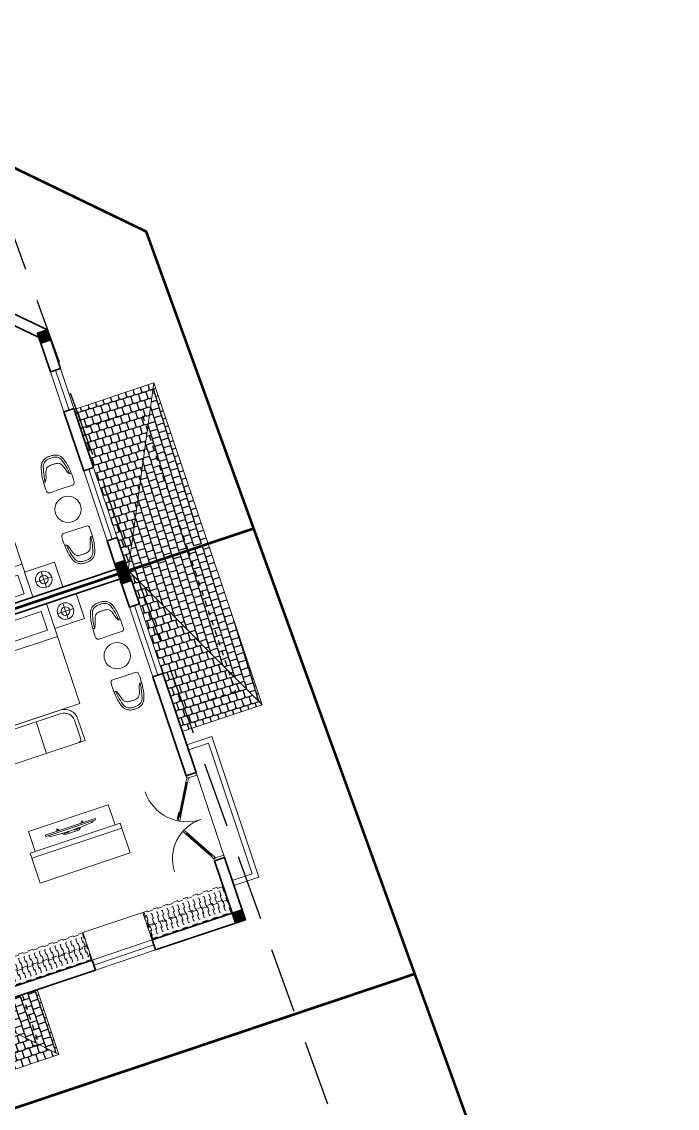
# Model space of a CAD drawing. Header units: metres. Extents: x 568332 to 569219, y 2065964 to 2066430.
# Drawn here: x 568606.24 to 568618.7, y 2066206.77 to 2066227.43 of the extents above; entities that cross this region are included whole.
import ezdxf

# ---------------------------------------------------------------- set-up
doc = ezdxf.new("R2010")
doc.units = ezdxf.units.M
for name, pattern in [('$AUDIT_BAD_LTYPE2', [0]), ('CENTER', [2, 1.25, -0.25, 0.25, -0.25]), ('HIDDEN', [0.375, 0.25, -0.125]), ('X-5M-G-MB PHONGNGU$0$HIDDEN2', [0.1875, 0.125, -0.0625])]:
    doc.linetypes.add(name, pattern=pattern)
doc.layers.get('0').update_dxf_attribs({"linetype": 'CONTINUOUS'})
doc.layers.get('DEFPOINTS').update_dxf_attribs({"linetype": 'CONTINUOUS'})
for name, color, linetype, lineweight in [('-CENTER', 143, 'CENTER', 13), ('-CONCRETE', 1, 'CONTINUOUS', 35), ('-DIM', 9, 'CONTINUOUS', 13), ('-DOOR', 137, 'CONTINUOUS', 9), ('-FURNITURE', 46, 'CONTINUOUS', 9), ('-LINE1', 7, 'CONTINUOUS', 18), ('-WALL', 4, 'CONTINUOUS', 35)]:
    doc.layers.add(name, color=color, linetype=linetype, lineweight=lineweight)
for name, color, linetype in [('-RANH GIOI LO DAT', 12, 'CONTINUOUS'), ('13. NET HATCH', 252, 'CONTINUOUS'), ('APOLIC', 7, 'CONTINUOUS'), ('RANHGIOI', 2, 'HIDDEN')]:
    doc.layers.add(name, color=color, linetype=linetype)

# ---------------------------------------------------------------- blocks, each defined once
blk = doc.blocks.new('M20-T3')
at = {"layer": '-RANH GIOI LO DAT', "linetype": 'HIDDEN', "ltscale": 10, "const_width": 50}
blk.add_lwpolyline([(203516.3080997267, -237347.9191300115), (203516.3080994497, -217450.0210505533), (194516.3080990616, -217450.0210510478), (194516.3080996623, -237557.3093531625)], close=True, dxfattribs=at)
blk = doc.blocks.new('A$C8a974c9c')
for p, q in [((1750.087982669494, 2957.416116623174), (1750.087982669657, 2642.58393779996)), ((1592.671893257969, 2800.000027211493), (1907.504072081182, 2800.000027211652)), ((1342.999452652235, 2500.000027214177), (1342.999452652119, 700.000027214177)), ((1750.087982669345, 242.5839378051005), (1750.087982669549, 557.4161166283138)), ((1592.67189325784, 400.0000272168018), (1907.504072081053, 400.0000272166017))]:
    blk.add_line(p, q)
for points in [[(1999.999452652235, 3100.000027209127), (1500.176512686827, 3100.000027209127), (1500.176512686827, 2500.000027214177), (1999.999452652235, 2500.000027214177)], [(1890.999452652235, 2360.000027214177), (1514.499452652235, 2360.000027214177), (1514.499452652148, 1642.500027214177), (1890.999452652148, 1642.500027214177)], [(1890.99945265209, 840.000027214177), (1514.49945265209, 840.000027214177), (1514.499452652148, 1557.500027214177), (1890.999452652148, 1557.500027214177)], [(1999.999452652119, 100.0000272192265), (1500.17651268671, 100.0000272192265), (1500.17651268671, 700.000027214177), (1999.999452652119, 700.000027214177)]]:
    blk.add_lwpolyline(points, close=True)
blk.add_lwpolyline([(1999.999452652235, 2500.000027214177), (-0.0005473477649502456, 2500.000027214177), (-0.0005473478813655674, 700.000027214177), (1999.999452652119, 700.000027214177), (1999.999452652235, 2500.000027214177)])
for centre, radius in [((1750.087982669561, 2800.000027211581), 157.4160894116067), ((1750.087982669561, 2800.000027211581), 82.41608941160666), ((1750.087982669432, 400.0000272166926), 157.4160894116067), ((1750.087982669432, 400.0000272166926), 82.41608941160666)]:
    blk.add_circle(centre, radius)
blk = doc.blocks.new('*U243')
at = {"linetype": 'X-5M-G-MB PHONGNGU$0$HIDDEN2'}
for points in [[(0, 600.0000000004657), (0, 0), (1770.284615649283, -6.119996167311137e-10), (1770.284615649283, 599.9999999998537)], [(1750.284615649283, 579.9996613717803), (1750.284615649283, 19.99966137178044), (20, 20.00000000046566), (20, 580.0000000004657)], [(1750.284615649283, 286.6991212948625), (1750.284615649283, 313.0991212947693), (20, 313.0991212953813), (19.99999859370291, 286.6991212952417)], [(113.7817614636733, 319.1750910408318), (109.4317788550979, 319.1750910408318), (109.4317788550979, 280.441767644881), (113.7817614636733, 280.441767644881)], [(227.7817614636733, 319.1750910407849), (223.4317788550979, 319.1750910407849), (223.4317788550979, 280.4417676448341), (227.7817614636733, 280.4417676448341)], [(341.7817614636733, 319.175091040738), (337.4317788550979, 319.175091040738), (337.4317788550979, 280.4417676447872), (341.7817614636733, 280.4417676447872)], [(455.7817614636733, 319.1750910406911), (451.4317788550979, 319.1750910406911), (451.4317788550979, 280.4417676447403), (455.7817614636733, 280.4417676447403)], [(569.7817614636733, 319.1750910406442), (565.431778855098, 319.1750910406442), (565.431778855098, 280.4417676446934), (569.7817614636733, 280.4417676446934)], [(683.7817614636732, 319.1750910405973), (679.4317788550978, 319.1750910405973), (679.4317788550978, 280.4417676446465), (683.7817614636732, 280.4417676446465)], [(797.7817614636732, 319.1750910405504), (793.4317788550978, 319.1750910405504), (793.4317788550978, 280.4417676445996), (797.7817614636732, 280.4417676445996)], [(911.7817614636732, 319.1750910405035), (907.4317788550978, 319.1750910405035), (907.4317788550978, 280.4417676445527), (911.7817614636732, 280.4417676445527)], [(1025.781761463673, 319.1750910404566), (1021.431778855098, 319.1750910404566), (1021.431778855098, 280.4417676445057), (1025.781761463673, 280.4417676445057)], [(1139.781761463673, 319.1750910404097), (1135.431778855098, 319.1750910404097), (1135.431778855098, 280.4417676444588), (1139.781761463673, 280.4417676444588)], [(1253.781761463673, 319.1750910403628), (1249.431778855098, 319.1750910403628), (1249.431778855098, 280.4417676444119), (1253.781761463673, 280.4417676444119)], [(1367.781761463673, 319.1750910403159), (1363.431778855098, 319.1750910403159), (1363.431778855098, 280.441767644365), (1367.781761463673, 280.441767644365)], [(1481.781761463673, 319.175091040269), (1477.431778855098, 319.175091040269), (1477.431778855098, 280.4417676443181), (1481.781761463673, 280.4417676443181)], [(1595.781761463673, 319.175091040222), (1591.431778855098, 319.175091040222), (1591.431778855098, 280.4417676442712), (1595.781761463673, 280.4417676442712)], [(1709.781761463673, 319.1750910401751), (1705.431778855098, 319.1750910401751), (1705.431778855098, 280.4417676442243), (1709.781761463673, 280.4417676442243)]]:
    blk.add_lwpolyline(points, close=True, dxfattribs=at)
for points in [[(122.2409142897814, 313.1103512093413), (122.2409142897814, 515.2497102723445), (100.1765458012815, 515.2497102723445), (100.1765458012815, 313.1103512093413)], [(236.2409142897814, 313.1103512092944), (236.2409142897814, 515.2497102722975), (214.1765458012815, 515.2497102722975), (214.1765458012815, 313.1103512092944)], [(350.2409142897814, 313.1103512092475), (350.2409142897814, 515.2497102722507), (328.1765458012815, 515.2497102722507), (328.1765458012815, 313.1103512092475)], [(464.2409142897813, 313.1103512092006), (464.2409142897813, 515.2497102722037), (442.1765458012814, 515.2497102722037), (442.1765458012814, 313.1103512092006)], [(578.2409142897814, 313.1103512091537), (578.2409142897814, 515.2497102721569), (556.1765458012815, 515.2497102721569), (556.1765458012815, 313.1103512091537)], [(692.2409142897812, 313.1103512091068), (692.2409142897812, 515.24971027211), (670.1765458012813, 515.24971027211), (670.1765458012813, 313.1103512091068)], [(806.2409142897812, 313.1103512090599), (806.2409142897812, 515.249710272063), (784.1765458012813, 515.249710272063), (784.1765458012813, 313.1103512090599)], [(920.2409142897812, 313.110351209013), (920.2409142897812, 515.2497102720162), (898.1765458012813, 515.2497102720162), (898.1765458012813, 313.110351209013)], [(1034.240914289781, 313.1103512089661), (1034.240914289781, 515.2497102719692), (1012.176545801281, 515.2497102719692), (1012.176545801281, 313.1103512089661)], [(1148.240914289781, 313.1103512089192), (1148.240914289781, 515.2497102719224), (1126.176545801281, 515.2497102719224), (1126.176545801281, 313.1103512089192)], [(1262.240914289781, 313.1103512088723), (1262.240914289781, 515.2497102718754), (1240.176545801281, 515.2497102718754), (1240.176545801281, 313.1103512088723)], [(1376.240914289781, 313.1103512088254), (1376.240914289781, 515.2497102718285), (1354.176545801281, 515.2497102718285), (1354.176545801281, 313.1103512088254)], [(1490.240914289781, 313.1103512087785), (1490.240914289781, 515.2497102717816), (1468.176545801281, 515.2497102717816), (1468.176545801281, 313.1103512087785)], [(1604.240914289781, 313.1103512087315), (1604.240914289781, 515.2497102717347), (1582.176545801281, 515.2497102717347), (1582.176545801281, 313.1103512087315)], [(1718.240914289781, 313.1103512086846), (1718.240914289781, 515.2497102716878), (1696.176545801281, 515.2497102716878), (1696.176545801281, 313.1103512086846)], [(100.1765458012815, 286.7103512094345), (100.1765458012815, 92.0852110228024), (122.2409142897814, 92.0852110228024), (122.2409142897814, 286.7103512094345)], [(214.1765458012815, 286.7103512093876), (214.1765458012815, 92.08521102275549), (236.2409142897814, 92.08521102275549), (236.2409142897814, 286.7103512093876)], [(328.1765458012815, 286.7103512093407), (328.1765458012815, 92.08521102270858), (350.2409142897814, 92.08521102270858), (350.2409142897814, 286.7103512093407)], [(442.1765458012814, 286.7103512092938), (442.1765458012814, 92.08521102266168), (464.2409142897813, 92.08521102266168), (464.2409142897813, 286.7103512092938)], [(556.1765458012815, 286.7103512092469), (556.1765458012815, 92.08521102261477), (578.2409142897814, 92.08521102261477), (578.2409142897814, 286.7103512092469)], [(670.1765458012813, 286.7103512092), (670.1765458012813, 92.08521102256786), (692.2409142897812, 92.08521102256786), (692.2409142897812, 286.7103512092)], [(784.1765458012813, 286.7103512091531), (784.1765458012813, 92.08521102252095), (806.2409142897812, 92.08521102252095), (806.2409142897812, 286.7103512091531)], [(898.1765458012813, 286.7103512091062), (898.1765458012813, 92.08521102247404), (920.2409142897812, 92.08521102247404), (920.2409142897812, 286.7103512091062)], [(1012.176545801281, 286.7103512090592), (1012.176545801281, 92.08521102242715), (1034.240914289781, 92.08521102242715), (1034.240914289781, 286.7103512090592)], [(1126.176545801281, 286.7103512090123), (1126.176545801281, 92.08521102238024), (1148.240914289781, 92.08521102238024), (1148.240914289781, 286.7103512090123)], [(1240.176545801281, 286.7103512089654), (1240.176545801281, 92.08521102233333), (1262.240914289781, 92.08521102233333), (1262.240914289781, 286.7103512089654)], [(1354.176545801281, 286.7103512089186), (1354.176545801281, 92.08521102228642), (1376.240914289781, 92.08521102228642), (1376.240914289781, 286.7103512089186)], [(1468.176545801281, 286.7103512088717), (1468.176545801281, 92.0852110222395), (1490.240914289781, 92.0852110222395), (1490.240914289781, 286.7103512088717)], [(1582.176545801281, 286.7103512088247), (1582.176545801281, 92.0852110221926), (1604.240914289781, 92.0852110221926), (1604.240914289781, 286.7103512088247)], [(1696.176545801281, 286.7103512087778), (1696.176545801281, 92.0852110221457), (1718.240914289781, 92.0852110221457), (1718.240914289781, 286.7103512087778)]]:
    blk.add_lwpolyline(points, dxfattribs=at)
blk = doc.blocks.new('A$C424D5770')
at = {"layer": '-FURNITURE'}
blk.add_line((70.00063380098436, 769.8614636488492), (700.0012267573038, 769.861463410547), dxfattribs=at)
for points in [[(0.0006336262740660459, 269.9992703502066), (0.0006339756946545094, 1269.723656995484, -0.414213562383414), (270.0006340710097, 1539.7236569097), (700.0012270177831, 1539.723656726594), (700.0012264967954, -0.0007299187273019925), (270.0006335285434, -0.0007297355768969283, -0.4142135623627453)], [(70.00063362627407, 269.9992703279713), (70.00063397569465, 1269.723656973249, -0.4142135623834242), (270.0006340463005, 1469.7236569097), (650.001226997294, 1469.723656750852, -0.4142135623627659), (700.0012269796571, 1419.723656734961), (700.0012265349214, 119.9992700896546, -0.4142135623834403), (650.0012265172554, 69.99927010554529), (270.0006335556682, 69.9992702644231, -0.4142135623627457)]]:
    blk.add_lwpolyline(points, format="xyb", close=True, dxfattribs=at)
blk = doc.blocks.new('A$C4D045CFB')
at = {"layer": '13. NET HATCH'}
h = blk.add_hatch(dxfattribs=at)
h.set_pattern_fill('MAIGO-12', color=256, scale=300, angle=180)
h.set_pattern_definition([(180, (-90, 1.102182119232618e-14), (-75.00000000000001, -150), [120, -30, 120, -30]), (270, (-75, -14.99999999999999), (74.99999999999997, -150), [135, -165]), (225, (-60, 7.34788079488412e-15), (-75.00000000142688, -150.0000000028537), [21.213203436, -403.0508652]), (315, (-90, 1.102182119232618e-14), (75.00000000142684, -150.0000000028537), [21.213203436, -403.0508652])])
h.paths.add_polyline_path([(1299.999119955668, 6100.494044825784), (1299.953723877203, 5215.284894083044), (1299.999119955668, 5229.592269479996), (1299.999119955668, 4500.000660992693), (-0.0008800443320069462, 6100.494044825784)])
h = blk.add_hatch(dxfattribs=at)
h.set_pattern_fill('MAIGO-12', color=256, scale=300, angle=270)
h.set_pattern_definition([(270, (-1.653273178848927e-14, -90), (150, -75.00000000000003), [120, -30, 120, -30]), (0, (14.99999999999999, -75), (150, 74.99999999999996), [135, -165]), (315, (-1.102182119232618e-14, -60), (150.0000000028537, -75.0000000014269), [21.213203436, -403.0508652]), (45, (-1.653273178848927e-14, -90), (150.0000000028537, 75.00000000142683), [21.213203436, -403.0508652])])
h.paths.add_polyline_path([(-0.0008800443320069462, 6100.494044825784), (1299.999119955668, 4500.000660992693), (1299.999119955668, 1300.000660992693), (-0.0008800443320069462, 0.000660992693156004)])
h = blk.add_hatch(dxfattribs=at)
h.set_pattern_fill('MAIGO-12', color=256, scale=300)
h.set_pattern_definition([(0, (90, 0), (75, 150), [120, -30, 120, -30]), (90, (75, 15), (-74.99999999999999, 150), [135, -165]), (45, (60, 0), (75.00000000142687, 150.0000000028537), [21.213203436, -403.0508652]), (135, (90, 0), (-75.00000000142686, 150.0000000028537), [21.213203436, -403.0508652])])
h.paths.add_polyline_path([(1299.999119955668, 1300.000660992693), (1299.999119955668, 0.000660992693156004), (-0.0008800443320069462, 0.000660992693156004)])
at = {"layer": '-LINE1'}
for p, q in [((-0.0008800443320069462, 0.000660992693156004), (-0.0008800443320069462, 6100.494044825784)), ((-0.0008800443320069462, 6100.494044825784), (1299.999119955668, 6100.494044825784)), ((-0.0008800443320069462, 6100.494044825784), (1299.999119955668, 4500.000660992693)), ((-0.0008800443320069462, 0.000660992693156004), (1299.999119955668, 1300.000660992693)), ((1299.999119955668, 0.000660992693156004), (-0.0008800443320069462, 0.000660992693156004))]:
    blk.add_line(p, q, dxfattribs=at)
at = {"layer": 'DEFPOINTS', "linetype": 'HIDDEN', "ltscale": 5}
blk.add_lwpolyline([(1299.999119955668, 300.0006609926932), (299.999119955668, 300.0006609926932), (299.999119955668, 5800.494044825784), (1299.999119955668, 5800.494044825784)], close=True, dxfattribs=at)
blk = doc.blocks.new('XR.MB.LM123$0$tvi 1')
blk.add_lwpolyline([(28.54445810673496, -2.291926648467779e-10), (28.54445810673496, -999.9999999999964), (-7.275957614183426e-12, -1000), (0, 0)], close=True)
for points in [[(28.54445810680045, -50.31958968611434), (52.37372755713295, -80.86315460130209)], [(-24.09820395050338, -235.5599978379832), (-39.09879504836863, -251.7939635238108)], [(0, -284.7849796677438), (-39.09879504836863, -251.7939635238108)], [(0, -255.9952397129928), (-24.09820395050338, -235.5599978379832)], [(69.66229681991535, -315.0836646851385), (111.1934016081432, -350.2927865858655), (111.193401608034, -649.712917566063), (69.68611289083492, -684.9110379843005)], [(89.09002233762294, -445.7449799550195), (89.09002233762294, -359.9578938602899), (70.91298945683957, -344.6203678706661)], [(89.09002233768115, -554.2550200447404), (89.09002233773936, -640.0421061392371), (70.91298945678864, -655.3796321293303)], [(89.09002233762294, -445.7449799550195), (73.49991829216015, -445.7449799550232)], [(89.09002233768115, -554.2550200447404), (73.49991829216015, -554.2550200447404)], [(0, -715.2150203320198), (-39.09879504836863, -748.2060364759491)], [(-24.09820395050338, -764.4400021620095), (-39.09879504836863, -748.2060364759491)], [(0, -744.004760287), (-24.09820395050338, -764.4400021620095)], [(28.54445810674224, -949.680410313882), (52.37372755713295, -919.1368453984578)]]:
    blk.add_lwpolyline(points)
blk.add_arc((-4025.16618952866, -499.9999999999964), 4099.025185406737, 354.1310878512652, 5.868912148527433)
blk = doc.blocks.new('*U236')
at = {"ltscale": 0.3}
for points in [[(1072.650000000008, 0, 0.4142135623730951), (50, 1022.650000000007, 0.4142135623730951)], [(1072.650000000008, 0, -0.4142135623730951), (2040.999999999975, 968.3499999999674, -0.4142135623730951)]]:
    blk.add_lwpolyline(points, format="xyb", dxfattribs=at)
for points in [[(743.5512405761258, 433.0652498935575), (890.4458856017206, 517.8749127415991), (904.5808294097276, 493.392471904), (880.0983885721537, 479.2575280960076), (868.790433525751, 498.8434807660818), (746.3782293377301, 428.1687617260326)], [(0, 0), (50, 0), (50, -40), (60, -40), (60, -245.9999999543969), (0, -245.9999999543969)], [(2090.999999999975, 0), (2040.999999999975, 0), (2040.999999999975, -40), (2030.999999999975, -40), (2030.999999999975, -245.9999999543969), (2090.999999999975, -245.9999999543969)]]:
    blk.add_lwpolyline(points, close=True)
for points in [[(849.0383388017187, 461.3250000000038), (869.0383388017187, 426.6839838486262), (955.6408791801625, 476.6839838486263), (935.6408791801625, 511.3250000000038), (849.0383388017187, 461.3250000000038)], [(851.5549456558338, 462.7779636446716), (136.6025403784439, 50.00000000000001)], [(1288.986840623786, 434.1749999999836), (1268.986840623786, 399.5339838486062), (1182.384300245342, 449.5339838486062), (1202.384300245342, 484.1749999999836), (1288.986840623786, 434.1749999999836)], [(1286.470233769671, 435.6279636446514), (1954.397459621531, 50)], [(136.6025403784439, 50.00000000000001), (156.6025403784439, 15.35898384862247), (70, -34.64101615137755), (50, 0), (136.6025403784439, 50.00000000000001)], [(1954.397459621531, 50), (1934.397459621531, 15.35898384862253), (2020.999999999975, -34.64101615137747), (2040.999999999975, 0), (1954.397459621531, 50)]]:
    blk.add_lwpolyline(points)
at = {"layer": 'APOLIC', "linetype": '$AUDIT_BAD_LTYPE2'}
for p, q in [((146.6025403784439, 32.67949192431124), (859.0383388017187, 444.0044919243149)), ((869.0383388017187, 426.6839838486262), (156.6025403784439, 15.35898384862247)), ((1268.986840623786, 399.5339838486062), (1934.397459621531, 15.35898384862253)), ((1944.397459621531, 32.67949192431115), (1278.986840623786, 416.8544919242948))]:
    blk.add_line(p, q, dxfattribs=at)
blk = doc.blocks.new('A$C5C575821')
at = {"layer": '-CONCRETE'}
h = blk.add_hatch(color=256, dxfattribs=at)
h.dxf.hatch_style = 1
h.paths.add_polyline_path([(-0.00237559899687767, 200.0000000000146), (-0.00237559899687767, 1.455191522836685e-11), (199.9976244010031, 1.455191522836685e-11), (199.9976244010031, 200.0000000000146)])
blk.add_lwpolyline([(-0.00237559899687767, 1.455191522836685e-11), (199.9976244010031, 1.455191522836685e-11), (199.9976244010031, 200.0000000000146), (-0.00237559899687767, 200.0000000000146)], close=True, dxfattribs=at)
blk = doc.blocks.new('*U245')
at = {"linetype": 'X-5M-G-MB PHONGNGU$0$HIDDEN2'}
for points in [[(0, 600.0000000004657), (0, 0), (1751.034529141855, -6.040788281548473e-10), (1751.034529141855, 599.9999999998615)], [(1731.034529141855, 579.9996613717882), (1731.034529141855, 19.99966137178837), (20, 20.00000000046566), (20, 580.0000000004657)], [(1731.034529141855, 286.6991212948705), (1731.034529141855, 313.0991212947773), (20, 313.0991212953813), (19.99999859370291, 286.6991212952417)], [(113.7817614636733, 319.1750910408318), (109.4317788550979, 319.1750910408318), (109.4317788550979, 280.441767644881), (113.7817614636733, 280.441767644881)], [(227.7817614636733, 319.1750910407849), (223.4317788550979, 319.1750910407849), (223.4317788550979, 280.4417676448341), (227.7817614636733, 280.4417676448341)], [(341.7817614636733, 319.175091040738), (337.4317788550979, 319.175091040738), (337.4317788550979, 280.4417676447872), (341.7817614636733, 280.4417676447872)], [(455.7817614636733, 319.1750910406911), (451.4317788550979, 319.1750910406911), (451.4317788550979, 280.4417676447403), (455.7817614636733, 280.4417676447403)], [(569.7817614636733, 319.1750910406442), (565.431778855098, 319.1750910406442), (565.431778855098, 280.4417676446934), (569.7817614636733, 280.4417676446934)], [(683.7817614636733, 319.1750910405973), (679.431778855098, 319.1750910405973), (679.431778855098, 280.4417676446465), (683.7817614636733, 280.4417676446465)], [(797.7817614636733, 319.1750910405504), (793.431778855098, 319.1750910405504), (793.431778855098, 280.4417676445996), (797.7817614636733, 280.4417676445996)], [(911.7817614636733, 319.1750910405035), (907.431778855098, 319.1750910405035), (907.431778855098, 280.4417676445527), (911.7817614636733, 280.4417676445527)], [(1025.781761463673, 319.1750910404566), (1021.431778855098, 319.1750910404566), (1021.431778855098, 280.4417676445057), (1025.781761463673, 280.4417676445057)], [(1139.781761463673, 319.1750910404097), (1135.431778855098, 319.1750910404097), (1135.431778855098, 280.4417676444588), (1139.781761463673, 280.4417676444588)], [(1253.781761463673, 319.1750910403628), (1249.431778855098, 319.1750910403628), (1249.431778855098, 280.4417676444119), (1253.781761463673, 280.4417676444119)], [(1367.781761463673, 319.1750910403159), (1363.431778855098, 319.1750910403159), (1363.431778855098, 280.441767644365), (1367.781761463673, 280.441767644365)], [(1481.781761463673, 319.175091040269), (1477.431778855098, 319.175091040269), (1477.431778855098, 280.4417676443181), (1481.781761463673, 280.4417676443181)], [(1595.781761463673, 319.175091040222), (1591.431778855098, 319.175091040222), (1591.431778855098, 280.4417676442712), (1595.781761463673, 280.4417676442712)], [(1709.781761463673, 319.1750910401751), (1705.431778855098, 319.1750910401751), (1705.431778855098, 280.4417676442243), (1709.781761463673, 280.4417676442243)]]:
    blk.add_lwpolyline(points, close=True, dxfattribs=at)
for points in [[(122.2409142897814, 313.1103512093413), (122.2409142897814, 515.2497102723445), (100.1765458012815, 515.2497102723445), (100.1765458012815, 313.1103512093413)], [(236.2409142897814, 313.1103512092944), (236.2409142897814, 515.2497102722975), (214.1765458012815, 515.2497102722975), (214.1765458012815, 313.1103512092944)], [(350.2409142897814, 313.1103512092475), (350.2409142897814, 515.2497102722507), (328.1765458012815, 515.2497102722507), (328.1765458012815, 313.1103512092475)], [(464.2409142897814, 313.1103512092006), (464.2409142897814, 515.2497102722037), (442.1765458012815, 515.2497102722037), (442.1765458012815, 313.1103512092006)], [(578.2409142897814, 313.1103512091537), (578.2409142897814, 515.2497102721569), (556.1765458012815, 515.2497102721569), (556.1765458012815, 313.1103512091537)], [(692.2409142897814, 313.1103512091068), (692.2409142897814, 515.24971027211), (670.1765458012815, 515.24971027211), (670.1765458012815, 313.1103512091068)], [(806.2409142897814, 313.1103512090599), (806.2409142897814, 515.249710272063), (784.1765458012815, 515.249710272063), (784.1765458012815, 313.1103512090599)], [(920.2409142897814, 313.110351209013), (920.2409142897814, 515.2497102720162), (898.1765458012815, 515.2497102720162), (898.1765458012815, 313.110351209013)], [(1034.240914289781, 313.1103512089661), (1034.240914289781, 515.2497102719692), (1012.176545801281, 515.2497102719692), (1012.176545801281, 313.1103512089661)], [(1148.240914289781, 313.1103512089192), (1148.240914289781, 515.2497102719224), (1126.176545801281, 515.2497102719224), (1126.176545801281, 313.1103512089192)], [(1262.240914289781, 313.1103512088723), (1262.240914289781, 515.2497102718754), (1240.176545801281, 515.2497102718754), (1240.176545801281, 313.1103512088723)], [(1376.240914289781, 313.1103512088254), (1376.240914289781, 515.2497102718285), (1354.176545801281, 515.2497102718285), (1354.176545801281, 313.1103512088254)], [(1490.240914289781, 313.1103512087785), (1490.240914289781, 515.2497102717816), (1468.176545801281, 515.2497102717816), (1468.176545801281, 313.1103512087785)], [(1604.240914289781, 313.1103512087315), (1604.240914289781, 515.2497102717347), (1582.176545801281, 515.2497102717347), (1582.176545801281, 313.1103512087315)], [(1718.240914289781, 313.1103512086846), (1718.240914289781, 515.2497102716878), (1696.176545801281, 515.2497102716878), (1696.176545801281, 313.1103512086846)], [(100.1765458012815, 286.7103512094345), (100.1765458012815, 92.0852110228024), (122.2409142897814, 92.0852110228024), (122.2409142897814, 286.7103512094345)], [(214.1765458012815, 286.7103512093876), (214.1765458012815, 92.08521102275549), (236.2409142897814, 92.08521102275549), (236.2409142897814, 286.7103512093876)], [(328.1765458012815, 286.7103512093407), (328.1765458012815, 92.08521102270858), (350.2409142897814, 92.08521102270858), (350.2409142897814, 286.7103512093407)], [(442.1765458012815, 286.7103512092938), (442.1765458012815, 92.08521102266168), (464.2409142897814, 92.08521102266168), (464.2409142897814, 286.7103512092938)], [(556.1765458012815, 286.7103512092469), (556.1765458012815, 92.08521102261477), (578.2409142897814, 92.08521102261477), (578.2409142897814, 286.7103512092469)], [(670.1765458012815, 286.7103512092), (670.1765458012815, 92.08521102256786), (692.2409142897814, 92.08521102256786), (692.2409142897814, 286.7103512092)], [(784.1765458012815, 286.7103512091531), (784.1765458012815, 92.08521102252095), (806.2409142897814, 92.08521102252095), (806.2409142897814, 286.7103512091531)], [(898.1765458012815, 286.7103512091062), (898.1765458012815, 92.08521102247404), (920.2409142897814, 92.08521102247404), (920.2409142897814, 286.7103512091062)], [(1012.176545801281, 286.7103512090592), (1012.176545801281, 92.08521102242715), (1034.240914289781, 92.08521102242715), (1034.240914289781, 286.7103512090592)], [(1126.176545801281, 286.7103512090123), (1126.176545801281, 92.08521102238024), (1148.240914289781, 92.08521102238024), (1148.240914289781, 286.7103512090123)], [(1240.176545801281, 286.7103512089654), (1240.176545801281, 92.08521102233333), (1262.240914289781, 92.08521102233333), (1262.240914289781, 286.7103512089654)], [(1354.176545801281, 286.7103512089186), (1354.176545801281, 92.08521102228642), (1376.240914289781, 92.08521102228642), (1376.240914289781, 286.7103512089186)], [(1468.176545801281, 286.7103512088717), (1468.176545801281, 92.0852110222395), (1490.240914289781, 92.0852110222395), (1490.240914289781, 286.7103512088717)], [(1582.176545801281, 286.7103512088247), (1582.176545801281, 92.0852110221926), (1604.240914289781, 92.0852110221926), (1604.240914289781, 286.7103512088247)], [(1696.176545801281, 286.7103512087778), (1696.176545801281, 92.0852110221457), (1718.240914289781, 92.0852110221457), (1718.240914289781, 286.7103512087778)]]:
    blk.add_lwpolyline(points, dxfattribs=at)
blk = doc.blocks.new('A$C7D524948')
at = {"layer": '-FURNITURE'}
for points in [[(-1.862645149230957e-09, 824.9500000011176, 0.02374928999430728), (-77.15000000130385, 820, 0.1110396266945436), (-175.0999999996275, 786.1500000022352, 0.08516816991690027), (-234.9500000011176, 733.25, 0.08855014736123698), (-281.5499999988824, 649.3499999996275, 0.02790636319614463), (-315.9500000011176, 525.5999999996275, 0.02834164487538841), (-340.4000000022352, 372.8000000007451, 0.04711987010175965), (-341.0999999996275, 283.4000000003725, 0.5135274654112972), (-284.5500000007451, 299.9500000011176, 0.05957759956988055), (-242.5500000026077, 413.6500000003725, -0.03446512451505389), (-213.1500000003725, 507.4499999992549, -0.05927668371543007), (-182.7500000009313, 564.2999999988824, -0.1661460996977688), (-133.4500000011176, 600.4000000003725, -0.0525641271264061), (-75.80000000074506, 611.9500000011176, -0.02855401869774651), (-1.862645149230957e-09, 614.6500000003725, -3.543335205159532)], [(-0.5500000007450581, 774.1500000003725, 0.1055837687742558), (-137.8000000007451, 751.3000000007451, 0.08397584501256396), (-176, 728.25, 0.1493020227225411), (-241.2000000011176, 626.1999999992549, 0.02490854660583826), (-289.25, 424.1500000003725, 0.02643887537121914), (-306.5679914960638, 278.4068524483591, -0.8863330528017872)], [(-0.5500000007450581, 774.1500000003725, -0.1055837687742558), (136.6999999992549, 751.3000000007451, -0.08397584501256396), (174.8999999985099, 728.2500000018626, -0.1493020227225411), (240.0999999986961, 626.1999999992549, -0.02490854660583826), (288.1499999975786, 424.1500000003725, -0.02643887537121914), (305.467991495505, 278.4068524483591, 0.8863330528017872)], [(-1.862645149230957e-09, 824.9500000011176, -0.02374928999430728), (77.14999999850988, 820.0000000018626, -0.1110396266945436), (175.0999999986961, 786.1500000003725, -0.08516816991690027), (234.9499999992549, 733.25, -0.08855014736123698), (281.5499999988824, 649.3499999996275, -0.02790636319614463), (315.9500000011176, 525.5999999996275, -0.02834164487538841), (340.3999999985099, 372.8000000007451, -0.04711987010175965), (341.0999999996275, 283.4000000022352, -0.5135274654112972), (284.5500000007451, 299.9499999992549, -0.05957759956988055), (242.5499999988824, 413.6499999985099, 0.03446512451505389), (213.1499999994412, 507.4500000011176, 0.05927668371543007), (182.75, 564.3000000007451, 0.1661460996977688), (133.4499999983236, 600.4000000003725, 0.0525641271264061), (75.79999999888241, 611.9499999992549, 0.02855401869774651), (-1.862645149230957e-09, 614.6500000003725, 3.543335205159532)], [(-342.8562581948936, 328.1164919566363, 0.02267140514630937), (-350.039135296829, 124.5, 0.01212164544072816), (-345.6391352973878, 57.0500000026077, 0.4055082152921144), (-279.3891352973878, 0), (0, 0)], [(342.8562581939623, 328.1164919547737, -0.02267140514630937), (350.0391352958977, 124.5, -0.01212164544072816), (345.6391352955252, 57.05000000074506, -0.4055082152921144), (279.3891352964565, 0), (0, 0)]]:
    blk.add_lwpolyline(points, format="xyb", dxfattribs=at)
blk = doc.blocks.new('M19-T3')
at = {"layer": '13. NET HATCH'}
h = blk.add_hatch(dxfattribs=at)
h.set_pattern_fill('MAIGO-12', color=256, scale=300, angle=268.6672208718898)
h.set_pattern_definition([(268.6672208718898, (-42508.07618072856, 5776.285660980386), (148.214973459515, -78.4686029083943), [120, -30, 120, -30]), (358.6672208718898, (-42492.73134944116, 5790.932713679271), (151.7038664024244, 71.4908170225754), [135, -165]), (313.6672208718898, (-42507.37840213996, 5806.277544966666), (148.2149734623348, -78.46860290988715), [21.21320343599998, -403.0508651999996]), (43.66722087188981, (-42508.07618072856, 5776.285660980386), (151.7038664053105, 71.49081702393552), [21.213203436, -403.0508652])])
h.paths.add_polyline_path([(202847.3573570527, -168828.7514863011), (200565.0732624686, -168828.7514857424), (199618.259663238, -168828.7514857012), (199618.2596631715, -170428.7514857012), (201099.6394116989, -169694.7360357362)])
h = blk.add_hatch(dxfattribs=at)
h.set_pattern_fill('MAIGO-12', color=256, scale=300, angle=-1.332779128110188)
h.set_pattern_definition([(358.6672208718898, (-42416.00719300422, 5864.167977173231), (78.46860290839427, 148.214973459515), [120, -30, 120, -30]), (88.66722087188981, (-42430.65424570302, 5879.512808460626), (-71.49081702257543, 151.7038664024244), [135, -165]), (43.66722087188981, (-42445.99907699041, 5864.865755761857), (78.46860290988712, 148.2149734623348), [21.213203436, -403.0508652]), (133.6672208718898, (-42416.00719300422, 5864.167977173231), (-71.49081702393555, 151.7038664053105), [21.213203436, -403.0508652])])
h.paths.add_polyline_path([(202847.3573570552, -168828.7514858416), (202774.6408359119, -168864.7821192554), (202733.4640447604, -168885.1849909129), (201586.5607184738, -169453.4692285957), (199618.2596631715, -170428.7514857011), (202847.3573564379, -170428.7514858394)])
at = {"layer": '-DOOR'}
blk.add_lwpolyline([(195847.3573562878, -165823.6365005005), (196047.3573562826, -165823.6365005005), (196047.3573562826, -167023.6365005005), (195847.3573562878, -167023.6365005005)], close=True, dxfattribs=at)
for points in [[(195947.3573562852, -167023.6365005005), (195947.3573562852, -165823.6365005005)], [(200782.8085098467, -168628.7514857516), (202182.8085098467, -168628.7514858126)], [(202182.8085098423, -168728.7514858127), (200782.8085098423, -168728.7514857518)], [(197095.7938245432, -168829.0756318788), (198795.7938245432, -168829.0756319531)], [(202182.808509838, -168828.7514858128), (200782.808509838, -168828.7514857519)]]:
    blk.add_lwpolyline(points, dxfattribs=at)
at = {"layer": '-FURNITURE'}
for points in [[(198247.356763387, -165353.392286292), (197747.356763387, -165353.3922862955), (197747.3567634046, -167153.3922862954), (198247.3567634046, -167153.3922862919)], [(198247.356763387, -165353.392286292), (198347.3567639271, -165353.392286292), (198347.3567639446, -167153.3922862919), (198247.3567634046, -167153.3922862919)], [(198747.3573568834, -167053.3922863101), (198747.3573563751, -165453.3922862753), (198347.3567634188, -165453.3922863454), (198347.3567639271, -167053.3922863802)], [(196047.3573563176, -165823.6365005005), (196597.3573563175, -165823.6365005005), (196597.3573563175, -167023.6365005005), (196047.3573563176, -167023.6365005005)]]:
    blk.add_lwpolyline(points, close=True, dxfattribs=at)
blk.add_circle((201380.2035312346, -168114.6811446743), 250, dxfattribs=at)
at = {"layer": '-LINE1'}
for p, q in [((199618.2596631715, -170428.7514857012), (199618.259663238, -168828.7514857011)), ((202847.3573570552, -168828.7514862999), (199618.2596631715, -170428.7514857012)), ((202847.3573570552, -168828.7514858416), (202405.0732624685, -168828.7514858224)), ((202847.3573564379, -170428.7514858394), (202847.3573570552, -168828.7514858416)), ((202847.3573564379, -170428.7514858395), (199618.2596631715, -170428.7514857012)), ((199618.2596631715, -170428.7514857012), (202847.3573564379, -170428.7514858394))]:
    blk.add_line(p, q, dxfattribs=at)
for points in [[(196535.7938433619, -168828.9304527332), (196535.6640858962, -169329.4443386834), (199355.6642435058, -169328.9843056778), (199355.7938064337, -168829.2208110983)], [(196635.7938400014, -168828.9563775805), (196635.6900183356, -169229.4280198961), (199255.6901607659, -169229.0006133454), (199255.7938097942, -168829.194886251)]]:
    blk.add_lwpolyline(points, dxfattribs=at)
at = {"layer": '-RANH GIOI LO DAT', "linetype": 'HIDDEN', "ltscale": 10, "const_width": 50}
blk.add_lwpolyline([(202847.3573571431, -171341.6559282462), (202847.3573564404, -151653.1480721793), (193847.3573574052, -151653.148072389), (193847.3573572669, -171551.0461515859)], close=True, dxfattribs=at)
at = {"layer": '-WALL', "linetype": 'Continuous', "ltscale": 10}
for p, q in [((202847.3573565117, -168654.1480720883), (202847.3573565118, -153653.1480724176)), ((195847.3573563193, -163353.6365005004), (195847.3573562878, -165823.6365005005)), ((196047.3573563175, -163953.6365005006), (196047.3573562911, -165823.6365005005)), ((202747.3573565117, -168743.2789073747), (202747.3573565118, -163953.6365005005)), ((195847.3573562725, -167023.6365005005), (195845.4631072375, -168828.7514855369)), ((196047.3573562742, -167023.6365005005), (196046.8597662587, -168628.7504592569))]:
    blk.add_line(p, q, dxfattribs=at)
at = {"layer": '-WALL'}
for p, q in [((197095.7938245519, -168629.0756318787), (196050.1703447218, -168628.7514855459)), ((200782.8085098467, -168628.7514857516), (198795.7938245519, -168629.0756319526)), ((202751.9834118916, -168628.7514858374), (202182.8085098467, -168628.7514858126)), ((197095.7938245432, -168829.0756318788), (195845.4631072375, -168828.7514855369)), ((200782.808509838, -168828.7514857518), (198795.7938245432, -168829.0756319528)), ((202847.3573564379, -168828.7514858415), (202182.808509838, -168828.7514858126))]:
    blk.add_line(p, q, dxfattribs=at)
for points in [[(196047.3573562826, -165823.6365005005), (195847.3573562878, -165823.6365005005)], [(196047.3573562826, -167023.6365005005), (195847.3573562725, -167023.6365005005)], [(197095.7938245432, -168829.0756318786), (197095.7938245519, -168629.0756318787)], [(198795.7938245432, -168829.0756319528), (198795.7938245519, -168629.0756319528)], [(200782.808509838, -168828.7514857518), (200782.8085098467, -168628.7514857516)], [(202182.808509838, -168828.7514858128), (202182.8085098467, -168628.7514858126)]]:
    blk.add_lwpolyline(points, dxfattribs=at)
at = {"layer": 'DEFPOINTS', "linetype": 'HIDDEN', "ltscale": 5}
for p, q in [((200018.2596626842, -170029.0762141418), (200019.025029243, -168828.7514858128)), ((202847.3573571396, -170029.0762139425), (200018.2596626842, -170029.0762141418))]:
    blk.add_line(p, q, dxfattribs=at)
at = {"layer": '-DIM', "xscale": -1, "rotation": 359.9999999566672}
blk.add_blockref('A$C424D5770', (200747.3579898726, -167023.0858896897), dxfattribs=at)
at = {"layer": '-DOOR', "xscale": -0.8130081300813008, "yscale": 0.8130081300813009, "zscale": 0.8130081300813009, "rotation": 359.9999999975003}
blk.add_blockref('*U236', (198795.7938245519, -168629.07563199), dxfattribs=at)
at = {"layer": '-FURNITURE', "extrusion": (0, 0, -1), "yscale": 0.916666666665974, "zscale": -0.916666666665974}
for name, p, xscale, rotation in [('*U243', (-196047.3573563181, -164203.6365004972), -0.916666666665974, 90), ('*U245', (-196050.1703447218, -168628.7514855459), 0.916666666665974, 90.00000000000001)]:
    blk.add_blockref(name, p, dxfattribs=dict(at, xscale=xscale, rotation=rotation))
at = {"layer": '-FURNITURE', "xscale": -1, "rotation": 180}
blk.add_blockref('A$C8a974c9c', (200747.3579038596, -164653.3922590786), dxfattribs=at)
at = {"layer": '-FURNITURE', "extrusion": (0, 0, -1), "xscale": -1, "rotation": 180.0036897224084}
blk.add_blockref('XR.MB.LM123$0$tvi 1', (-198581.9636202189, -166732.5403757638), dxfattribs=at)
at = {"layer": '-FURNITURE'}
for p, xscale, yscale, zscale, rotation in [((200971.5356247016, -168114.7242984449), 0.8000000000000002, 0.8000000000000002, 0.8000000000000002, 90.00000000000455), ((201788.8714377676, -168114.7242984449), -0.8000000000000002, 0.8, 0.8, 269.9999999999955)]:
    blk.add_blockref('A$C7D524948', p, dxfattribs=dict(at, xscale=xscale, yscale=yscale, zscale=zscale, rotation=rotation))
at = {"layer": '-WALL'}
for name, p in [('A$C4D045CFB', (194547.3582363139, -164653.6371614176)), ('A$C5C575821', (195847.3983706964, -168828.7519866352)), ('A$C5C575821', (202647.3597326517, -168828.7514858273))]:
    blk.add_blockref(name, p, dxfattribs=at)
blk = doc.blocks.new('M18-T3')
at = {"layer": '13. NET HATCH'}
h = blk.add_hatch(dxfattribs=at)
h.set_pattern_fill('MAIGO-12', color=256, scale=300, angle=268.6672208718898)
h.set_pattern_definition([(268.6672208718898, (-27947.34439641374, 71911.30210804174), (148.214973459515, -78.4686029083943), [120, -30, 120, -30]), (358.6672208718898, (-27931.99956512637, 71925.94916074062), (151.7038664024244, 71.4908170225754), [135, -165]), (313.6672208718898, (-27946.64661782517, 71941.29399202802), (148.2149734623348, -78.46860290988715), [21.21320343599997, -403.0508651999995]), (43.66722087188981, (-27947.34439641374, 71911.30210804174), (151.7038664053105, 71.49081702393552), [21.213203436, -403.0508652])])
h.paths.add_polyline_path([(195102.4488118744, -102693.7350387801), (197384.7329058438, -102693.7350386811), (198331.5465050743, -102693.7350386398), (198331.5465051409, -104293.7350386398), (196850.1667566833, -103559.7195883589)])
h = blk.add_hatch(dxfattribs=at)
h.set_pattern_fill('MAIGO-12', color=256, scale=300, angle=-1.332779128110188)
h.set_pattern_definition([(358.6672208718898, (-27855.27540868943, 71999.18442423458), (78.46860290839427, 148.214973459515), [120, -30, 120, -30]), (88.66722087188981, (-27869.92246138823, 72014.52925552198), (-71.49081702257543, 151.7038664024244), [135, -165]), (43.66722087188981, (-27885.26729267562, 71999.88220282321), (78.46860290988712, 148.2149734623348), [21.213203436, -403.0508652]), (133.6672208718898, (-27855.27540868943, 71999.18442423458), (-71.49081702393555, 151.7038664053105), [21.213203436, -403.0508652])])
h.paths.add_polyline_path([(195102.4488112571, -102693.7350387802), (195544.7329058438, -102693.735038761), (195126.6625568442, -102705.7328151339), (196520.6274248153, -103396.4346768983), (198331.5465051409, -104293.7350386397), (195144.3268559865, -104293.7350387778)])
at = {"layer": '-DOOR'}
for points in [[(197166.9976584657, -102493.7350386903), (195766.9976584657, -102493.7350387513)], [(195766.99765847, -102593.7350387514), (197166.99765847, -102593.7350386905)], [(199154.0086212293, -102597.9819883735), (198354.0086212293, -102597.9819883909)], [(195766.9976584743, -102693.7350387515), (197166.9976584743, -102693.7350386906)]]:
    blk.add_lwpolyline(points, dxfattribs=at)
blk.add_lwpolyline([(199154.0086212247, -102493.7350422502), (198354.0086212247, -102493.7350422674), (198354.0086212335, -102693.7350422675), (199154.0086212335, -102693.7350422502)], close=True, dxfattribs=at)
at = {"layer": '-FURNITURE'}
blk.add_circle((196569.6026370777, -101979.664697613), 250, dxfattribs=at)
at = {"layer": '-LINE1'}
for p, q in [((195102.4488112571, -102693.7350387802), (195102.4488112571, -102693.7350387802)), ((195102.4488118744, -102693.7350387801), (198331.5465051409, -104293.7350386398)), ((195102.4488112596, -104293.735038778), (195102.4488112571, -102693.7350387802)), ((198331.5465051409, -104293.7350386398), (198331.5465050743, -102693.7350386397)), ((198331.5465051409, -104293.7350386398), (195102.4488112596, -104293.735038778)), ((195144.3268559865, -104293.7350387779), (198331.5465051409, -104293.7350386398))]:
    blk.add_line(p, q, dxfattribs=at)
at = {"layer": '-RANH GIOI LO DAT', "linetype": 'HIDDEN', "ltscale": 10, "const_width": 50}
blk.add_lwpolyline([(201103.8014819287, -105067.6747470424), (206102.4488127622, -99951.37831573247), (206102.4488121746, -85518.7918437419), (195102.4488117702, -85518.7918437419), (195102.4488128515, -105207.2997001795)], close=True, dxfattribs=at)
at = {"layer": '-WALL', "linetype": 'Continuous', "ltscale": 10}
for p, q in [((195102.4488118006, -102519.1316250269), (195102.4488118005, -87518.13162535625)), ((195202.4488118006, -102608.2624603134), (195202.4488118006, -97818.62005343915))]:
    blk.add_line(p, q, dxfattribs=at)
at = {"layer": '-WALL'}
for p, q in [((200525.6537085635, -102081.391189471), (199927.3907447069, -102693.7349825775)), ((195197.8227564207, -102493.7350387761), (195766.9976584657, -102493.7350387513)), ((197167.0014773121, -102493.7350386903), (198354.0086212249, -102493.7350386038)), ((199154.0086212248, -102493.7350422502), (199843.1821062735, -102493.7349825775)), ((195102.4488118744, -102693.7350387801), (195766.9976584744, -102693.7350387513)), ((197167.0014773206, -102693.7350423541), (198354.0086212334, -102693.7350422676)), ((199154.0086212335, -102693.7350422239), (199927.390680509, -102693.7350482884))]:
    blk.add_line(p, q, dxfattribs=at)
for points in [[(200525.7360863077, -102081.4716729413), (200382.5971263123, -101941.6241895225), (199841.2775802047, -102495.6843339269)], [(195766.9976584744, -102693.7350387515), (195766.9976584657, -102493.7350387513)], [(197166.9976584743, -102693.7350386905), (197166.9976584657, -102493.7350386903)], [(198354.0086212335, -102693.7350422678), (198354.0086212248, -102493.7350422678)], [(199154.0086212335, -102693.7350422239), (199154.0086212247, -102493.735042224)]]:
    blk.add_lwpolyline(points, dxfattribs=at)
at = {"layer": 'DEFPOINTS', "linetype": 'HIDDEN', "ltscale": 5}
for p, q in [((197931.5465056282, -103894.0597670805), (197930.7811390694, -102693.7350387515)), ((195102.4488111728, -103894.0597668812), (197931.5465056282, -103894.0597670805))]:
    blk.add_line(p, q, dxfattribs=at)
at = {"layer": '-FURNITURE', "rotation": 180}
blk.add_blockref('A$C8a974c9c', (197202.4482644527, -98318.37581201723), dxfattribs=at)
at = {"layer": '-FURNITURE', "yscale": 0.8000000000000002, "zscale": 0.8000000000000002}
for p, xscale, rotation in [((196160.9347305447, -101979.7078513836), 0.8000000000000002, 90.00000000000455), ((196978.2705436108, -101979.7078513836), -0.8000000000000002, 269.9999999999955)]:
    blk.add_blockref('A$C7D524948', p, dxfattribs=dict(at, xscale=xscale, rotation=rotation))
at = {"layer": '-WALL', "xscale": -1}
blk.add_blockref('A$C5C575821', (195302.4464356606, -102693.7350387659), dxfattribs=at)
at = {"layer": '-WALL'}
blk.add_blockref('A$C5C575821', (199727.3893010194, -102693.7311636511), dxfattribs=at)

msp = doc.modelspace()

# ---------------------------------------------------------------- block references
at = {"layer": '-CENTER', "xscale": 0.001, "yscale": 0.001, "zscale": 0.001, "rotation": 108.5514997303649}
msp.add_blockref('M20-T3', (568453.4477132321, 2065940.871253553), dxfattribs=at)

# ---------------------------------------------------------------- next in the draw order: block references
at = {"layer": '-CENTER', "xscale": 0.001, "yscale": 0.001, "zscale": 0.001, "rotation": 108.5514997291008}
msp.add_blockref('M19-T3', (568512.74940986, 2065970.971517319), dxfattribs=at)

# ---------------------------------------------------------------- next in the draw order: block references
at = {"layer": '-CENTER', "xscale": 0.001, "yscale": 0.001, "zscale": 0.001, "rotation": 108.5514997345284}
msp.add_blockref('M18-T3', (568572.9832008192, 2065999.355088467), dxfattribs=at)

# ---------------------------------------------------------------- next in the draw order: linework, layer by layer
at = {"layer": 'RANHGIOI', "color": 12, "ltscale": 5}
msp.add_line((568604.6149221777, 2066227.425228347), (568618.7012713166, 2066188.475033326), dxfattribs=at)

doc.saveas('drawing.dxf')
